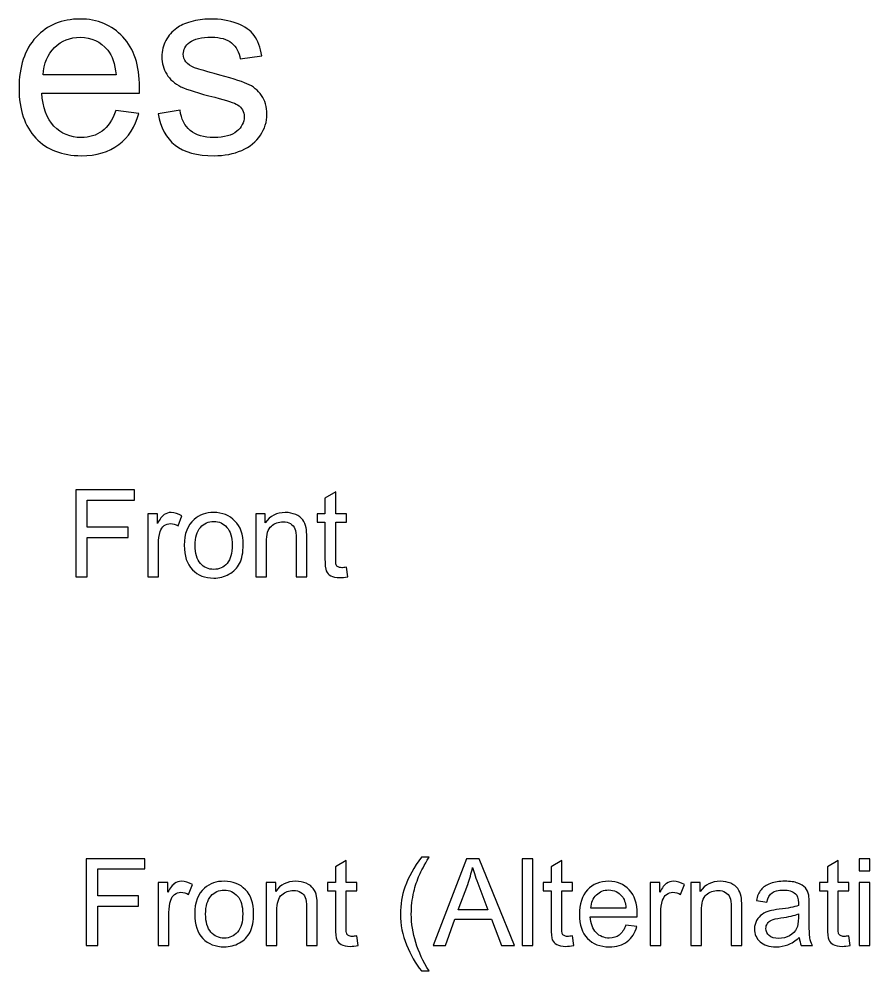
# Model space of a CAD drawing. Header units: millimetres. Extents: x 198 to 2265, y -986 to 144.
# Drawn here: x 562.2 to 740.5, y -65 to 134.4 of the extents above; entities that cross this region are included whole.
import ezdxf

# ---------------------------------------------------------------- set-up
doc = ezdxf.new("R2010")
doc.units = ezdxf.units.MM
doc.header["$MEASUREMENT"] = 0
doc.layers.add('Layer 1', color=7, linetype='Continuous')

msp = doc.modelspace()

# ---------------------------------------------------------------- linework, layer by layer
at = {"layer": 'Layer 1', "color": 250}
for points, knots in [([(582.4844, 115.199), (582.4844, 115.199), (587.2998, 114.564), (587.2998, 114.564), (586.5502, 111.7682), (585.1479, 109.5898), (583.1018, 108.0464), (581.0557, 106.503), (578.4451, 105.7269), (575.2613, 105.7269), (571.2573, 105.7269), (568.0823, 106.9616), (565.7363, 109.4311), (563.3903, 111.8917), (562.2173, 115.3578), (562.2173, 119.8116), (562.2173, 124.4153), (563.3991, 127.996), (565.7716, 130.536), (568.144, 133.0848), (571.222, 134.3549), (575.0055, 134.3549), (578.6656, 134.3549), (581.6554, 133.1113), (583.9749, 130.6154), (586.2944, 128.1195), (587.4586, 124.6094), (587.4586, 120.085), (587.4586, 119.8116), (587.4498, 119.3971), (587.4321, 118.8503), (587.4321, 118.8503), (566.9798, 118.8503), (566.9798, 118.8503), (567.1562, 115.8428), (568.0029, 113.5321), (569.5375, 111.9358), (571.0632, 110.3395), (572.977, 109.5369), (575.2613, 109.5369), (576.9634, 109.5369), (578.4186, 109.9867), (579.6181, 110.8863), (580.8264, 111.7859), (581.7789, 113.2234), (582.4844, 115.199)], [0, 0, 0, 0, 0.06666667, 0.06666667, 0.06666667, 0.13333333, 0.13333333, 0.13333333, 0.2, 0.2, 0.2, 0.26666667, 0.26666667, 0.26666667, 0.33333333, 0.33333333, 0.33333333, 0.4, 0.4, 0.4, 0.46666667, 0.46666667, 0.46666667, 0.53333333, 0.53333333, 0.53333333, 0.6, 0.6, 0.6, 0.66666667, 0.66666667, 0.66666667, 0.73333333, 0.73333333, 0.73333333, 0.8, 0.8, 0.8, 0.86666667, 0.86666667, 0.86666667, 0.93333333, 0.93333333, 0.93333333, 1, 1, 1, 1]), ([(591.3303, 114.5111), (591.3303, 114.5111), (595.9341, 115.2519), (595.9341, 115.2519), (596.1898, 113.4087), (596.913, 111.9975), (598.0948, 111.0098), (599.2766, 110.0308), (600.9347, 109.5369), (603.0514, 109.5369), (605.1945, 109.5369), (606.782, 109.9691), (607.8227, 110.8422), (608.8546, 111.7065), (609.3749, 112.7296), (609.3749, 113.9025), (609.3749, 114.9521), (608.9075, 115.7811), (607.9814, 116.3808), (607.3288, 116.7953), (605.7413, 117.3157), (603.2189, 117.9595), (599.8146, 118.815), (597.4598, 119.5558), (596.1369, 120.182), (594.8228, 120.817), (593.8262, 121.6813), (593.1471, 122.7926), (592.468, 123.895), (592.1241, 125.1209), (592.1241, 126.4614), (592.1241, 127.6873), (592.4063, 128.8162), (592.9619, 129.8569), (593.5264, 130.8976), (594.2848, 131.7619), (595.2462, 132.4498), (595.9693, 132.979), (596.9571, 133.4288), (598.2007, 133.7992), (599.453, 134.1696), (600.7848, 134.3549), (602.2135, 134.3549), (604.3655, 134.3549), (606.2528, 134.0462), (607.8756, 133.42), (609.5072, 132.8026), (610.7066, 131.956), (611.4828, 130.8976), (612.2501, 129.8305), (612.788, 128.4105), (613.0791, 126.629), (613.0791, 126.629), (608.5282, 125.994), (608.5282, 125.994), (608.3254, 127.4228), (607.7257, 128.5428), (606.7379, 129.3454), (605.7501, 130.148), (604.3566, 130.5448), (602.5487, 130.5448), (600.4232, 130.5448), (598.8974, 130.1921), (597.989, 129.4865), (597.0806, 128.781), (596.622, 127.9519), (596.622, 127.0082), (596.622, 126.4085), (596.8072, 125.8617), (597.1864, 125.3767), (597.5657, 124.8828), (598.1566, 124.4682), (598.968, 124.1419), (599.4354, 123.9655), (600.7936, 123.5687), (603.069, 122.9513), (606.3498, 122.0782), (608.6429, 121.355), (609.9482, 120.7994), (611.2535, 120.2437), (612.2765, 119.4235), (613.0173, 118.3652), (613.767, 117.298), (614.1374, 115.9751), (614.1374, 114.3876), (614.1374, 112.8442), (613.6876, 111.389), (612.7792, 110.022), (611.8708, 108.655), (610.5655, 107.5966), (608.8634, 106.847), (607.1524, 106.0973), (605.221, 105.7269), (603.069, 105.7269), (599.5059, 105.7269), (596.7807, 106.4678), (594.911, 107.9406), (593.0413, 109.4223), (591.8507, 111.6095), (591.3303, 114.5111)], [0, 0, 0, 0, 0.03030303, 0.03030303, 0.03030303, 0.06060606, 0.06060606, 0.06060606, 0.09090909, 0.09090909, 0.09090909, 0.12121212, 0.12121212, 0.12121212, 0.15151515, 0.15151515, 0.15151515, 0.18181818, 0.18181818, 0.18181818, 0.21212121, 0.21212121, 0.21212121, 0.24242424, 0.24242424, 0.24242424, 0.27272727, 0.27272727, 0.27272727, 0.3030303, 0.3030303, 0.3030303, 0.33333333, 0.33333333, 0.33333333, 0.36363636, 0.36363636, 0.36363636, 0.39393939, 0.39393939, 0.39393939, 0.42424242, 0.42424242, 0.42424242, 0.45454545, 0.45454545, 0.45454545, 0.48484848, 0.48484848, 0.48484848, 0.51515152, 0.51515152, 0.51515152, 0.54545455, 0.54545455, 0.54545455, 0.57575758, 0.57575758, 0.57575758, 0.60606061, 0.60606061, 0.60606061, 0.63636364, 0.63636364, 0.63636364, 0.66666667, 0.66666667, 0.66666667, 0.6969697, 0.6969697, 0.6969697, 0.72727273, 0.72727273, 0.72727273, 0.75757576, 0.75757576, 0.75757576, 0.78787879, 0.78787879, 0.78787879, 0.81818182, 0.81818182, 0.81818182, 0.84848485, 0.84848485, 0.84848485, 0.87878788, 0.87878788, 0.87878788, 0.90909091, 0.90909091, 0.90909091, 0.93939394, 0.93939394, 0.93939394, 0.96969697, 0.96969697, 0.96969697, 1, 1, 1, 1]), ([(567.2444, 122.6603), (567.2444, 122.6603), (582.5373, 122.6603), (582.5373, 122.6603), (582.3345, 124.971), (581.7436, 126.6996), (580.7823, 127.8549), (579.3094, 129.6453), (577.3868, 130.5448), (575.032, 130.5448), (572.8977, 130.5448), (571.1073, 129.8305), (569.6521, 128.4017), (568.2057, 126.973), (567.4032, 125.0592), (567.2444, 122.6603)], [0, 0, 0, 0, 0.2, 0.2, 0.2, 0.4, 0.4, 0.4, 0.6, 0.6, 0.6, 0.8, 0.8, 0.8, 1, 1, 1, 1]), ([(574.1027, 17.5289), (574.1027, 17.5289), (574.1027, 35.7153), (574.1027, 35.7153), (574.1027, 35.7153), (586.3709, 35.7153), (586.3709, 35.7153), (586.3709, 35.7153), (586.3709, 33.5817), (586.3709, 33.5817), (586.3709, 33.5817), (576.5157, 33.5817), (576.5157, 33.5817), (576.5157, 33.5817), (576.5157, 27.9175), (576.5157, 27.9175), (576.5157, 27.9175), (585.0501, 27.9175), (585.0501, 27.9175), (585.0501, 27.9175), (585.0501, 25.7839), (585.0501, 25.7839), (585.0501, 25.7839), (576.5157, 25.7839), (576.5157, 25.7839), (576.5157, 25.7839), (576.5157, 17.5289), (576.5157, 17.5289), (576.5157, 17.5289), (574.1027, 17.5289), (574.1027, 17.5289)], [0, 0, 0, 0, 0.1, 0.1, 0.1, 0.2, 0.2, 0.2, 0.3, 0.3, 0.3, 0.4, 0.4, 0.4, 0.5, 0.5, 0.5, 0.6, 0.6, 0.6, 0.7, 0.7, 0.7, 0.8, 0.8, 0.8, 0.9, 0.9, 0.9, 1, 1, 1, 1]), ([(630.7743, 19.5228), (630.7743, 19.5228), (631.0791, 17.5501), (631.0791, 17.5501), (630.4526, 17.4188), (629.8895, 17.3511), (629.3985, 17.3511), (628.5899, 17.3511), (627.9634, 17.4781), (627.5146, 17.7363), (627.0701, 17.9946), (626.7569, 18.329), (626.5748, 18.7481), (626.3928, 19.1672), (626.3039, 20.0477), (626.3039, 21.3897), (626.3039, 21.3897), (626.3039, 28.9843), (626.3039, 28.9843), (626.3039, 28.9843), (624.6529, 28.9843), (624.6529, 28.9843), (624.6529, 28.9843), (624.6529, 30.7115), (624.6529, 30.7115), (624.6529, 30.7115), (626.3039, 30.7115), (626.3039, 30.7115), (626.3039, 30.7115), (626.3039, 33.9712), (626.3039, 33.9712), (626.3039, 33.9712), (628.5391, 35.3131), (628.5391, 35.3131), (628.5391, 35.3131), (628.5391, 30.7115), (628.5391, 30.7115), (628.5391, 30.7115), (630.7743, 30.7115), (630.7743, 30.7115), (630.7743, 30.7115), (630.7743, 28.9843), (630.7743, 28.9843), (630.7743, 28.9843), (628.5391, 28.9843), (628.5391, 28.9843), (628.5391, 28.9843), (628.5391, 21.2627), (628.5391, 21.2627), (628.5391, 20.6235), (628.5772, 20.2128), (628.6576, 20.0308), (628.7338, 19.8488), (628.8608, 19.7048), (629.0386, 19.5948), (629.2164, 19.4889), (629.4704, 19.4339), (629.8006, 19.4339), (630.0462, 19.4339), (630.3721, 19.4635), (630.7743, 19.5228)], [0, 0, 0, 0, 0.05, 0.05, 0.05, 0.1, 0.1, 0.1, 0.15, 0.15, 0.15, 0.2, 0.2, 0.2, 0.25, 0.25, 0.25, 0.3, 0.3, 0.3, 0.35, 0.35, 0.35, 0.4, 0.4, 0.4, 0.45, 0.45, 0.45, 0.5, 0.5, 0.5, 0.55, 0.55, 0.55, 0.6, 0.6, 0.6, 0.65, 0.65, 0.65, 0.7, 0.7, 0.7, 0.75, 0.75, 0.75, 0.8, 0.8, 0.8, 0.85, 0.85, 0.85, 0.9, 0.9, 0.9, 0.95, 0.95, 0.95, 1, 1, 1, 1]), ([(589.1861, 17.5289), (589.1861, 17.5289), (589.1861, 30.7115), (589.1861, 30.7115), (589.1861, 30.7115), (591.1927, 30.7115), (591.1927, 30.7115), (591.1927, 30.7115), (591.1927, 28.6922), (591.1927, 28.6922), (591.7049, 29.6278), (592.1791, 30.2458), (592.6151, 30.5422), (593.0511, 30.8427), (593.5295, 30.9909), (594.0502, 30.9909), (594.8037, 30.9909), (595.57, 30.7538), (596.3489, 30.2839), (596.3489, 30.2839), (595.553, 28.2223), (595.553, 28.2223), (595.0112, 28.5271), (594.4693, 28.6795), (593.9274, 28.6795), (593.4406, 28.6795), (593.0046, 28.5313), (592.6193, 28.2392), (592.2341, 27.9471), (591.9589, 27.5407), (591.7938, 27.02), (591.5441, 26.2284), (591.4213, 25.3606), (591.4213, 24.4165), (591.4213, 24.4165), (591.4213, 17.5289), (591.4213, 17.5289), (591.4213, 17.5289), (589.1861, 17.5289), (589.1861, 17.5289)], [0, 0, 0, 0, 0.07692308, 0.07692308, 0.07692308, 0.15384615, 0.15384615, 0.15384615, 0.23076923, 0.23076923, 0.23076923, 0.30769231, 0.30769231, 0.30769231, 0.38461538, 0.38461538, 0.38461538, 0.46153846, 0.46153846, 0.46153846, 0.53846154, 0.53846154, 0.53846154, 0.61538462, 0.61538462, 0.61538462, 0.69230769, 0.69230769, 0.69230769, 0.76923077, 0.76923077, 0.76923077, 0.84615385, 0.84615385, 0.84615385, 0.92307692, 0.92307692, 0.92307692, 1, 1, 1, 1]), ([(596.8315, 24.1202), (596.8315, 26.5544), (597.5088, 28.3578), (598.8677, 29.5304), (599.998, 30.5041), (601.3823, 30.9909), (603.0122, 30.9909), (604.8198, 30.9909), (606.3015, 30.3982), (607.4529, 29.2129), (608.6002, 28.0318), (609.1759, 26.3935), (609.1759, 24.3065), (609.1759, 22.6131), (608.9219, 21.2839), (608.4139, 20.3144), (607.9059, 19.345), (607.1651, 18.5915), (606.1914, 18.0538), (605.222, 17.5162), (604.1594, 17.2495), (603.0122, 17.2495), (601.1664, 17.2495), (599.6763, 17.8379), (598.5375, 19.019), (597.3988, 20.2001), (596.8315, 21.9019), (596.8315, 24.1202)], [0, 0, 0, 0, 0.11111111, 0.11111111, 0.11111111, 0.22222222, 0.22222222, 0.22222222, 0.33333333, 0.33333333, 0.33333333, 0.44444444, 0.44444444, 0.44444444, 0.55555556, 0.55555556, 0.55555556, 0.66666667, 0.66666667, 0.66666667, 0.77777778, 0.77777778, 0.77777778, 0.88888889, 0.88888889, 0.88888889, 1, 1, 1, 1]), ([(611.7963, 17.5289), (611.7963, 17.5289), (611.7963, 30.7115), (611.7963, 30.7115), (611.7963, 30.7115), (613.8029, 30.7115), (613.8029, 30.7115), (613.8029, 30.7115), (613.8029, 28.8404), (613.8029, 28.8404), (614.7681, 30.2755), (616.1651, 30.9909), (617.9897, 30.9909), (618.7855, 30.9909), (619.5137, 30.847), (620.1783, 30.5633), (620.8429, 30.2797), (621.3425, 29.9029), (621.6727, 29.4415), (622.0029, 28.9801), (622.2357, 28.4297), (622.3669, 27.7947), (622.4474, 27.3799), (622.4897, 26.656), (622.4897, 25.623), (622.4897, 25.623), (622.4897, 17.5289), (622.4897, 17.5289), (622.4897, 17.5289), (620.2545, 17.5289), (620.2545, 17.5289), (620.2545, 17.5289), (620.2545, 25.5384), (620.2545, 25.5384), (620.2545, 26.4485), (620.1698, 27.1301), (619.9963, 27.5788), (619.8227, 28.0276), (619.5137, 28.3874), (619.0734, 28.6583), (618.6331, 28.925), (618.1124, 29.0605), (617.5198, 29.0605), (616.5715, 29.0605), (615.7545, 28.7599), (615.0644, 28.1546), (614.3744, 27.5534), (614.0315, 26.4062), (614.0315, 24.7213), (614.0315, 24.7213), (614.0315, 17.5289), (614.0315, 17.5289), (614.0315, 17.5289), (611.7963, 17.5289), (611.7963, 17.5289)], [0, 0, 0, 0, 0.05555556, 0.05555556, 0.05555556, 0.11111111, 0.11111111, 0.11111111, 0.16666667, 0.16666667, 0.16666667, 0.22222222, 0.22222222, 0.22222222, 0.27777778, 0.27777778, 0.27777778, 0.33333333, 0.33333333, 0.33333333, 0.38888889, 0.38888889, 0.38888889, 0.44444444, 0.44444444, 0.44444444, 0.5, 0.5, 0.5, 0.55555556, 0.55555556, 0.55555556, 0.61111111, 0.61111111, 0.61111111, 0.66666667, 0.66666667, 0.66666667, 0.72222222, 0.72222222, 0.72222222, 0.77777778, 0.77777778, 0.77777778, 0.83333333, 0.83333333, 0.83333333, 0.88888889, 0.88888889, 0.88888889, 0.94444444, 0.94444444, 0.94444444, 1, 1, 1, 1]), ([(599.1175, 24.116), (599.1175, 22.4311), (599.4858, 21.1696), (600.2224, 20.3356), (600.9632, 19.4974), (601.8903, 19.0783), (603.0122, 19.0783), (604.1213, 19.0783), (605.0442, 19.4974), (605.785, 20.3398), (606.5216, 21.1823), (606.8899, 22.465), (606.8899, 24.1879), (606.8899, 25.8135), (606.5174, 27.0454), (605.7765, 27.8794), (605.0357, 28.7176), (604.1128, 29.1367), (603.0122, 29.1367), (601.8903, 29.1367), (600.9632, 28.7218), (600.2224, 27.8879), (599.4858, 27.0539), (599.1175, 25.7966), (599.1175, 24.116)], [0, 0, 0, 0, 0.125, 0.125, 0.125, 0.25, 0.25, 0.25, 0.375, 0.375, 0.375, 0.5, 0.5, 0.5, 0.625, 0.625, 0.625, 0.75, 0.75, 0.75, 0.875, 0.875, 0.875, 1, 1, 1, 1]), ([(576.2883, -59.6979), (576.2883, -59.6979), (576.2883, -41.5115), (576.2883, -41.5115), (576.2883, -41.5115), (588.5565, -41.5115), (588.5565, -41.5115), (588.5565, -41.5115), (588.5565, -43.6451), (588.5565, -43.6451), (588.5565, -43.6451), (578.7013, -43.6451), (578.7013, -43.6451), (578.7013, -43.6451), (578.7013, -49.3093), (578.7013, -49.3093), (578.7013, -49.3093), (587.2357, -49.3093), (587.2357, -49.3093), (587.2357, -49.3093), (587.2357, -51.4429), (587.2357, -51.4429), (587.2357, -51.4429), (578.7013, -51.4429), (578.7013, -51.4429), (578.7013, -51.4429), (578.7013, -59.6979), (578.7013, -59.6979), (578.7013, -59.6979), (576.2883, -59.6979), (576.2883, -59.6979)], [0, 0, 0, 0, 0.1, 0.1, 0.1, 0.2, 0.2, 0.2, 0.3, 0.3, 0.3, 0.4, 0.4, 0.4, 0.5, 0.5, 0.5, 0.6, 0.6, 0.6, 0.7, 0.7, 0.7, 0.8, 0.8, 0.8, 0.9, 0.9, 0.9, 1, 1, 1, 1]), ([(646.4897, -65.0319), (645.262, -63.4783), (644.2206, -61.6622), (643.3697, -59.5794), (642.5188, -57.4966), (642.0955, -55.3376), (642.0955, -53.1066), (642.0955, -51.1381), (642.413, -49.2543), (643.048, -47.4551), (643.7931, -45.3638), (644.9403, -43.281), (646.4897, -41.2067), (646.4897, -41.2067), (648.0899, -41.2067), (648.0899, -41.2067), (647.0908, -42.9254), (646.4262, -44.1531), (646.1045, -44.8897), (645.6007, -46.0285), (645.2028, -47.218), (644.9149, -48.4584), (644.5593, -50.0036), (644.3815, -51.5572), (644.3815, -53.1193), (644.3815, -57.0944), (645.6176, -61.0653), (648.0899, -65.0319), (648.0899, -65.0319), (646.4897, -65.0319), (646.4897, -65.0319)], [0, 0, 0, 0, 0.1, 0.1, 0.1, 0.2, 0.2, 0.2, 0.3, 0.3, 0.3, 0.4, 0.4, 0.4, 0.5, 0.5, 0.5, 0.6, 0.6, 0.6, 0.7, 0.7, 0.7, 0.8, 0.8, 0.8, 0.9, 0.9, 0.9, 1, 1, 1, 1]), ([(648.9662, -59.6979), (648.9662, -59.6979), (655.9427, -41.5115), (655.9427, -41.5115), (655.9427, -41.5115), (658.5886, -41.5115), (658.5886, -41.5115), (658.5886, -41.5115), (665.9927, -59.6979), (665.9927, -59.6979), (665.9927, -59.6979), (663.2537, -59.6979), (663.2537, -59.6979), (663.2537, -59.6979), (661.1497, -54.1861), (661.1497, -54.1861), (661.1497, -54.1861), (653.4916, -54.1861), (653.4916, -54.1861), (653.4916, -54.1861), (651.5189, -59.6979), (651.5189, -59.6979), (651.5189, -59.6979), (648.9662, -59.6979), (648.9662, -59.6979)], [0, 0, 0, 0, 0.125, 0.125, 0.125, 0.25, 0.25, 0.25, 0.375, 0.375, 0.375, 0.5, 0.5, 0.5, 0.625, 0.625, 0.625, 0.75, 0.75, 0.75, 0.875, 0.875, 0.875, 1, 1, 1, 1]), ([(667.5717, -59.6979), (667.5717, -59.6979), (667.5717, -41.5115), (667.5717, -41.5115), (667.5717, -41.5115), (669.8069, -41.5115), (669.8069, -41.5115), (669.8069, -41.5115), (669.8069, -59.6979), (669.8069, -59.6979), (669.8069, -59.6979), (667.5717, -59.6979), (667.5717, -59.6979)], [0, 0, 0, 0, 0.25, 0.25, 0.25, 0.5, 0.5, 0.5, 0.75, 0.75, 0.75, 1, 1, 1, 1]), ([(738.2175, -44.0515), (738.2175, -44.0515), (738.2175, -41.5115), (738.2175, -41.5115), (738.2175, -41.5115), (740.4527, -41.5115), (740.4527, -41.5115), (740.4527, -41.5115), (740.4527, -44.0515), (740.4527, -44.0515), (740.4527, -44.0515), (738.2175, -44.0515), (738.2175, -44.0515)], [0, 0, 0, 0, 0.25, 0.25, 0.25, 0.5, 0.5, 0.5, 0.75, 0.75, 0.75, 1, 1, 1, 1]), ([(632.9599, -57.704), (632.9599, -57.704), (633.2647, -59.6767), (633.2647, -59.6767), (632.6382, -59.808), (632.0751, -59.8757), (631.5841, -59.8757), (630.7755, -59.8757), (630.149, -59.7487), (629.7002, -59.4905), (629.2557, -59.2322), (628.9425, -58.8978), (628.7604, -58.4787), (628.5784, -58.0596), (628.4895, -57.1791), (628.4895, -55.8371), (628.4895, -55.8371), (628.4895, -48.2425), (628.4895, -48.2425), (628.4895, -48.2425), (626.8385, -48.2425), (626.8385, -48.2425), (626.8385, -48.2425), (626.8385, -46.5153), (626.8385, -46.5153), (626.8385, -46.5153), (628.4895, -46.5153), (628.4895, -46.5153), (628.4895, -46.5153), (628.4895, -43.2556), (628.4895, -43.2556), (628.4895, -43.2556), (630.7247, -41.9137), (630.7247, -41.9137), (630.7247, -41.9137), (630.7247, -46.5153), (630.7247, -46.5153), (630.7247, -46.5153), (632.9599, -46.5153), (632.9599, -46.5153), (632.9599, -46.5153), (632.9599, -48.2425), (632.9599, -48.2425), (632.9599, -48.2425), (630.7247, -48.2425), (630.7247, -48.2425), (630.7247, -48.2425), (630.7247, -55.9641), (630.7247, -55.9641), (630.7247, -56.6033), (630.7628, -57.014), (630.8432, -57.196), (630.9194, -57.378), (631.0464, -57.522), (631.2242, -57.632), (631.402, -57.7379), (631.656, -57.7929), (631.9862, -57.7929), (632.2318, -57.7929), (632.5577, -57.7633), (632.9599, -57.704)], [0, 0, 0, 0, 0.05, 0.05, 0.05, 0.1, 0.1, 0.1, 0.15, 0.15, 0.15, 0.2, 0.2, 0.2, 0.25, 0.25, 0.25, 0.3, 0.3, 0.3, 0.35, 0.35, 0.35, 0.4, 0.4, 0.4, 0.45, 0.45, 0.45, 0.5, 0.5, 0.5, 0.55, 0.55, 0.55, 0.6, 0.6, 0.6, 0.65, 0.65, 0.65, 0.7, 0.7, 0.7, 0.75, 0.75, 0.75, 0.8, 0.8, 0.8, 0.85, 0.85, 0.85, 0.9, 0.9, 0.9, 0.95, 0.95, 0.95, 1, 1, 1, 1]), ([(654.1986, -52.2303), (654.1986, -52.2303), (660.3962, -52.2303), (660.3962, -52.2303), (660.3962, -52.2303), (658.4997, -47.1884), (658.4997, -47.1884), (657.9282, -45.6559), (657.4964, -44.3902), (657.1958, -43.3911), (656.946, -44.5764), (656.6116, -45.7406), (656.1925, -46.8921), (656.1925, -46.8921), (654.1986, -52.2303), (654.1986, -52.2303)], [0, 0, 0, 0, 0.2, 0.2, 0.2, 0.4, 0.4, 0.4, 0.6, 0.6, 0.6, 0.8, 0.8, 0.8, 1, 1, 1, 1]), ([(678.1169, -57.704), (678.1169, -57.704), (678.4217, -59.6767), (678.4217, -59.6767), (677.7952, -59.808), (677.2321, -59.8757), (676.7411, -59.8757), (675.9325, -59.8757), (675.306, -59.7487), (674.8572, -59.4905), (674.4127, -59.2322), (674.0995, -58.8978), (673.9174, -58.4787), (673.7354, -58.0596), (673.6465, -57.1791), (673.6465, -55.8371), (673.6465, -55.8371), (673.6465, -48.2425), (673.6465, -48.2425), (673.6465, -48.2425), (671.9955, -48.2425), (671.9955, -48.2425), (671.9955, -48.2425), (671.9955, -46.5153), (671.9955, -46.5153), (671.9955, -46.5153), (673.6465, -46.5153), (673.6465, -46.5153), (673.6465, -46.5153), (673.6465, -43.2556), (673.6465, -43.2556), (673.6465, -43.2556), (675.8817, -41.9137), (675.8817, -41.9137), (675.8817, -41.9137), (675.8817, -46.5153), (675.8817, -46.5153), (675.8817, -46.5153), (678.1169, -46.5153), (678.1169, -46.5153), (678.1169, -46.5153), (678.1169, -48.2425), (678.1169, -48.2425), (678.1169, -48.2425), (675.8817, -48.2425), (675.8817, -48.2425), (675.8817, -48.2425), (675.8817, -55.9641), (675.8817, -55.9641), (675.8817, -56.6033), (675.9198, -57.014), (676.0002, -57.196), (676.0764, -57.378), (676.2034, -57.522), (676.3812, -57.632), (676.559, -57.7379), (676.813, -57.7929), (677.1432, -57.7929), (677.3888, -57.7929), (677.7147, -57.7633), (678.1169, -57.704)], [0, 0, 0, 0, 0.05, 0.05, 0.05, 0.1, 0.1, 0.1, 0.15, 0.15, 0.15, 0.2, 0.2, 0.2, 0.25, 0.25, 0.25, 0.3, 0.3, 0.3, 0.35, 0.35, 0.35, 0.4, 0.4, 0.4, 0.45, 0.45, 0.45, 0.5, 0.5, 0.5, 0.55, 0.55, 0.55, 0.6, 0.6, 0.6, 0.65, 0.65, 0.65, 0.7, 0.7, 0.7, 0.75, 0.75, 0.75, 0.8, 0.8, 0.8, 0.85, 0.85, 0.85, 0.9, 0.9, 0.9, 0.95, 0.95, 0.95, 1, 1, 1, 1]), ([(736.0119, -57.704), (736.0119, -57.704), (736.3167, -59.6767), (736.3167, -59.6767), (735.6902, -59.808), (735.1271, -59.8757), (734.6361, -59.8757), (733.8275, -59.8757), (733.201, -59.7487), (732.7522, -59.4905), (732.3077, -59.2322), (731.9945, -58.8978), (731.8124, -58.4787), (731.6304, -58.0596), (731.5415, -57.1791), (731.5415, -55.8371), (731.5415, -55.8371), (731.5415, -48.2425), (731.5415, -48.2425), (731.5415, -48.2425), (729.8905, -48.2425), (729.8905, -48.2425), (729.8905, -48.2425), (729.8905, -46.5153), (729.8905, -46.5153), (729.8905, -46.5153), (731.5415, -46.5153), (731.5415, -46.5153), (731.5415, -46.5153), (731.5415, -43.2556), (731.5415, -43.2556), (731.5415, -43.2556), (733.7767, -41.9137), (733.7767, -41.9137), (733.7767, -41.9137), (733.7767, -46.5153), (733.7767, -46.5153), (733.7767, -46.5153), (736.0119, -46.5153), (736.0119, -46.5153), (736.0119, -46.5153), (736.0119, -48.2425), (736.0119, -48.2425), (736.0119, -48.2425), (733.7767, -48.2425), (733.7767, -48.2425), (733.7767, -48.2425), (733.7767, -55.9641), (733.7767, -55.9641), (733.7767, -56.6033), (733.8148, -57.014), (733.8952, -57.196), (733.9714, -57.378), (734.0984, -57.522), (734.2762, -57.632), (734.454, -57.7379), (734.708, -57.7929), (735.0382, -57.7929), (735.2838, -57.7929), (735.6097, -57.7633), (736.0119, -57.704)], [0, 0, 0, 0, 0.05, 0.05, 0.05, 0.1, 0.1, 0.1, 0.15, 0.15, 0.15, 0.2, 0.2, 0.2, 0.25, 0.25, 0.25, 0.3, 0.3, 0.3, 0.35, 0.35, 0.35, 0.4, 0.4, 0.4, 0.45, 0.45, 0.45, 0.5, 0.5, 0.5, 0.55, 0.55, 0.55, 0.6, 0.6, 0.6, 0.65, 0.65, 0.65, 0.7, 0.7, 0.7, 0.75, 0.75, 0.75, 0.8, 0.8, 0.8, 0.85, 0.85, 0.85, 0.9, 0.9, 0.9, 0.95, 0.95, 0.95, 1, 1, 1, 1]), ([(591.3717, -59.6979), (591.3717, -59.6979), (591.3717, -46.5153), (591.3717, -46.5153), (591.3717, -46.5153), (593.3783, -46.5153), (593.3783, -46.5153), (593.3783, -46.5153), (593.3783, -48.5346), (593.3783, -48.5346), (593.8905, -47.599), (594.3647, -46.981), (594.8007, -46.6846), (595.2367, -46.3841), (595.7151, -46.2359), (596.2358, -46.2359), (596.9893, -46.2359), (597.7556, -46.473), (598.5345, -46.9429), (598.5345, -46.9429), (597.7386, -49.0045), (597.7386, -49.0045), (597.1968, -48.6997), (596.6549, -48.5473), (596.113, -48.5473), (595.6262, -48.5473), (595.1902, -48.6955), (594.8049, -48.9876), (594.4197, -49.2797), (594.1445, -49.6861), (593.9794, -50.2068), (593.7297, -50.9984), (593.6069, -51.8662), (593.6069, -52.8103), (593.6069, -52.8103), (593.6069, -59.6979), (593.6069, -59.6979), (593.6069, -59.6979), (591.3717, -59.6979), (591.3717, -59.6979)], [0, 0, 0, 0, 0.07692308, 0.07692308, 0.07692308, 0.15384615, 0.15384615, 0.15384615, 0.23076923, 0.23076923, 0.23076923, 0.30769231, 0.30769231, 0.30769231, 0.38461538, 0.38461538, 0.38461538, 0.46153846, 0.46153846, 0.46153846, 0.53846154, 0.53846154, 0.53846154, 0.61538462, 0.61538462, 0.61538462, 0.69230769, 0.69230769, 0.69230769, 0.76923077, 0.76923077, 0.76923077, 0.84615385, 0.84615385, 0.84615385, 0.92307692, 0.92307692, 0.92307692, 1, 1, 1, 1]), ([(599.0171, -53.1066), (599.0171, -50.6724), (599.6944, -48.869), (601.0533, -47.6964), (602.1836, -46.7227), (603.5679, -46.2359), (605.1978, -46.2359), (607.0054, -46.2359), (608.4871, -46.8286), (609.6385, -48.0139), (610.7858, -49.195), (611.3615, -50.8333), (611.3615, -52.9203), (611.3615, -54.6137), (611.1075, -55.9429), (610.5995, -56.9124), (610.0915, -57.8818), (609.3507, -58.6353), (608.377, -59.173), (607.4076, -59.7106), (606.345, -59.9773), (605.1978, -59.9773), (603.352, -59.9773), (601.8619, -59.3889), (600.7231, -58.2078), (599.5844, -57.0267), (599.0171, -55.3249), (599.0171, -53.1066)], [0, 0, 0, 0, 0.11111111, 0.11111111, 0.11111111, 0.22222222, 0.22222222, 0.22222222, 0.33333333, 0.33333333, 0.33333333, 0.44444444, 0.44444444, 0.44444444, 0.55555556, 0.55555556, 0.55555556, 0.66666667, 0.66666667, 0.66666667, 0.77777778, 0.77777778, 0.77777778, 0.88888889, 0.88888889, 0.88888889, 1, 1, 1, 1]), ([(613.9819, -59.6979), (613.9819, -59.6979), (613.9819, -46.5153), (613.9819, -46.5153), (613.9819, -46.5153), (615.9885, -46.5153), (615.9885, -46.5153), (615.9885, -46.5153), (615.9885, -48.3864), (615.9885, -48.3864), (616.9537, -46.9513), (618.3507, -46.2359), (620.1753, -46.2359), (620.9711, -46.2359), (621.6993, -46.3798), (622.3639, -46.6635), (623.0285, -46.9471), (623.5281, -47.3239), (623.8583, -47.7853), (624.1885, -48.2467), (624.4213, -48.7971), (624.5525, -49.4321), (624.633, -49.8469), (624.6753, -50.5708), (624.6753, -51.6038), (624.6753, -51.6038), (624.6753, -59.6979), (624.6753, -59.6979), (624.6753, -59.6979), (622.4401, -59.6979), (622.4401, -59.6979), (622.4401, -59.6979), (622.4401, -51.6884), (622.4401, -51.6884), (622.4401, -50.7783), (622.3554, -50.0967), (622.1819, -49.648), (622.0083, -49.1992), (621.6993, -48.8394), (621.259, -48.5685), (620.8187, -48.3018), (620.298, -48.1663), (619.7054, -48.1663), (618.7571, -48.1663), (617.9401, -48.4669), (617.25, -49.0722), (616.56, -49.6734), (616.2171, -50.8206), (616.2171, -52.5055), (616.2171, -52.5055), (616.2171, -59.6979), (616.2171, -59.6979), (616.2171, -59.6979), (613.9819, -59.6979), (613.9819, -59.6979)], [0, 0, 0, 0, 0.05555556, 0.05555556, 0.05555556, 0.11111111, 0.11111111, 0.11111111, 0.16666667, 0.16666667, 0.16666667, 0.22222222, 0.22222222, 0.22222222, 0.27777778, 0.27777778, 0.27777778, 0.33333333, 0.33333333, 0.33333333, 0.38888889, 0.38888889, 0.38888889, 0.44444444, 0.44444444, 0.44444444, 0.5, 0.5, 0.5, 0.55555556, 0.55555556, 0.55555556, 0.61111111, 0.61111111, 0.61111111, 0.66666667, 0.66666667, 0.66666667, 0.72222222, 0.72222222, 0.72222222, 0.77777778, 0.77777778, 0.77777778, 0.83333333, 0.83333333, 0.83333333, 0.88888889, 0.88888889, 0.88888889, 0.94444444, 0.94444444, 0.94444444, 1, 1, 1, 1]), ([(689.3141, -55.4307), (689.3141, -55.4307), (691.6255, -55.7355), (691.6255, -55.7355), (691.2657, -57.0775), (690.5926, -58.1231), (689.6104, -58.8639), (688.6283, -59.6048), (687.3752, -59.9773), (685.847, -59.9773), (683.9251, -59.9773), (682.4011, -59.3846), (681.275, -58.1993), (680.1489, -57.0182), (679.5859, -55.3545), (679.5859, -53.2167), (679.5859, -51.0069), (680.1532, -49.2881), (681.2919, -48.0689), (682.4307, -46.8455), (683.9081, -46.2359), (685.7242, -46.2359), (687.4811, -46.2359), (688.9162, -46.8328), (690.0295, -48.0308), (691.1429, -49.2289), (691.7017, -50.9137), (691.7017, -53.0854), (691.7017, -53.2167), (691.6975, -53.4156), (691.689, -53.6781), (691.689, -53.6781), (681.8719, -53.6781), (681.8719, -53.6781), (681.9566, -55.1217), (682.363, -56.2308), (683.0996, -56.997), (683.8319, -57.7633), (684.7506, -58.1485), (685.847, -58.1485), (686.664, -58.1485), (687.3625, -57.9326), (687.9383, -57.5008), (688.5182, -57.069), (688.9754, -56.379), (689.3141, -55.4307)], [0, 0, 0, 0, 0.06666667, 0.06666667, 0.06666667, 0.13333333, 0.13333333, 0.13333333, 0.2, 0.2, 0.2, 0.26666667, 0.26666667, 0.26666667, 0.33333333, 0.33333333, 0.33333333, 0.4, 0.4, 0.4, 0.46666667, 0.46666667, 0.46666667, 0.53333333, 0.53333333, 0.53333333, 0.6, 0.6, 0.6, 0.66666667, 0.66666667, 0.66666667, 0.73333333, 0.73333333, 0.73333333, 0.8, 0.8, 0.8, 0.86666667, 0.86666667, 0.86666667, 0.93333333, 0.93333333, 0.93333333, 1, 1, 1, 1]), ([(694.4237, -59.6979), (694.4237, -59.6979), (694.4237, -46.5153), (694.4237, -46.5153), (694.4237, -46.5153), (696.4303, -46.5153), (696.4303, -46.5153), (696.4303, -46.5153), (696.4303, -48.5346), (696.4303, -48.5346), (696.9425, -47.599), (697.4167, -46.981), (697.8527, -46.6846), (698.2887, -46.3841), (698.7671, -46.2359), (699.2878, -46.2359), (700.0413, -46.2359), (700.8076, -46.473), (701.5865, -46.9429), (701.5865, -46.9429), (700.7906, -49.0045), (700.7906, -49.0045), (700.2488, -48.6997), (699.7069, -48.5473), (699.165, -48.5473), (698.6782, -48.5473), (698.2422, -48.6955), (697.8569, -48.9876), (697.4717, -49.2797), (697.1965, -49.6861), (697.0314, -50.2068), (696.7817, -50.9984), (696.6589, -51.8662), (696.6589, -52.8103), (696.6589, -52.8103), (696.6589, -59.6979), (696.6589, -59.6979), (696.6589, -59.6979), (694.4237, -59.6979), (694.4237, -59.6979)], [0, 0, 0, 0, 0.07692308, 0.07692308, 0.07692308, 0.15384615, 0.15384615, 0.15384615, 0.23076923, 0.23076923, 0.23076923, 0.30769231, 0.30769231, 0.30769231, 0.38461538, 0.38461538, 0.38461538, 0.46153846, 0.46153846, 0.46153846, 0.53846154, 0.53846154, 0.53846154, 0.61538462, 0.61538462, 0.61538462, 0.69230769, 0.69230769, 0.69230769, 0.76923077, 0.76923077, 0.76923077, 0.84615385, 0.84615385, 0.84615385, 0.92307692, 0.92307692, 0.92307692, 1, 1, 1, 1]), ([(702.9073, -59.6979), (702.9073, -59.6979), (702.9073, -46.5153), (702.9073, -46.5153), (702.9073, -46.5153), (704.9139, -46.5153), (704.9139, -46.5153), (704.9139, -46.5153), (704.9139, -48.3864), (704.9139, -48.3864), (705.8791, -46.9513), (707.2761, -46.2359), (709.1007, -46.2359), (709.8965, -46.2359), (710.6247, -46.3798), (711.2893, -46.6635), (711.9539, -46.9471), (712.4535, -47.3239), (712.7837, -47.7853), (713.1139, -48.2467), (713.3467, -48.7971), (713.4779, -49.4321), (713.5584, -49.8469), (713.6007, -50.5708), (713.6007, -51.6038), (713.6007, -51.6038), (713.6007, -59.6979), (713.6007, -59.6979), (713.6007, -59.6979), (711.3655, -59.6979), (711.3655, -59.6979), (711.3655, -59.6979), (711.3655, -51.6884), (711.3655, -51.6884), (711.3655, -50.7783), (711.2808, -50.0967), (711.1073, -49.648), (710.9337, -49.1992), (710.6247, -48.8394), (710.1844, -48.5685), (709.7441, -48.3018), (709.2234, -48.1663), (708.6308, -48.1663), (707.6825, -48.1663), (706.8655, -48.4669), (706.1754, -49.0722), (705.4854, -49.6734), (705.1425, -50.8206), (705.1425, -52.5055), (705.1425, -52.5055), (705.1425, -59.6979), (705.1425, -59.6979), (705.1425, -59.6979), (702.9073, -59.6979), (702.9073, -59.6979)], [0, 0, 0, 0, 0.05555556, 0.05555556, 0.05555556, 0.11111111, 0.11111111, 0.11111111, 0.16666667, 0.16666667, 0.16666667, 0.22222222, 0.22222222, 0.22222222, 0.27777778, 0.27777778, 0.27777778, 0.33333333, 0.33333333, 0.33333333, 0.38888889, 0.38888889, 0.38888889, 0.44444444, 0.44444444, 0.44444444, 0.5, 0.5, 0.5, 0.55555556, 0.55555556, 0.55555556, 0.61111111, 0.61111111, 0.61111111, 0.66666667, 0.66666667, 0.66666667, 0.72222222, 0.72222222, 0.72222222, 0.77777778, 0.77777778, 0.77777778, 0.83333333, 0.83333333, 0.83333333, 0.88888889, 0.88888889, 0.88888889, 0.94444444, 0.94444444, 0.94444444, 1, 1, 1, 1]), ([(725.6445, -58.0469), (724.8148, -58.7539), (724.0147, -59.2492), (723.2484, -59.5413), (722.4822, -59.8334), (721.6609, -59.9773), (720.7804, -59.9773), (719.3326, -59.9773), (718.2192, -59.6259), (717.4403, -58.919), (716.6614, -58.2162), (716.2719, -57.3145), (716.2719, -56.2181), (716.2719, -55.5746), (716.4201, -54.9862), (716.7122, -54.4528), (717.0085, -53.9194), (717.3937, -53.4961), (717.8679, -53.1743), (718.3462, -52.8526), (718.8796, -52.6071), (719.4765, -52.442), (719.9168, -52.3277), (720.5814, -52.2176), (721.4662, -52.1075), (723.2696, -51.8959), (724.6031, -51.6376), (725.454, -51.3413), (725.4625, -51.0365), (725.4667, -50.8418), (725.4667, -50.7613), (725.4667, -49.8554), (725.255, -49.2162), (724.8317, -48.8436), (724.2602, -48.3399), (723.4093, -48.0901), (722.2832, -48.0901), (721.2291, -48.0901), (720.4502, -48.2764), (719.9507, -48.6447), (719.4469, -49.013), (719.0786, -49.6649), (718.8373, -50.6047), (718.8373, -50.6047), (716.6529, -50.2999), (716.6529, -50.2999), (716.8519, -49.3643), (717.1778, -48.6066), (717.635, -48.0308), (718.0922, -47.4551), (718.7526, -47.0148), (719.6162, -46.7016), (720.4756, -46.3925), (721.4789, -46.2359), (722.6134, -46.2359), (723.7395, -46.2359), (724.6581, -46.3671), (725.3651, -46.6338), (726.0678, -46.9005), (726.5885, -47.2307), (726.9187, -47.6329), (727.2489, -48.0351), (727.4818, -48.5431), (727.6172, -49.1569), (727.6892, -49.5379), (727.7273, -50.2237), (727.7273, -51.2101), (727.7273, -51.2101), (727.7273, -54.1734), (727.7273, -54.1734), (727.7273, -56.2435), (727.7739, -57.5516), (727.867, -58.1062), (727.9559, -58.6607), (728.1422, -59.1899), (728.4131, -59.6979), (728.4131, -59.6979), (726.0763, -59.6979), (726.0763, -59.6979), (725.8519, -59.228), (725.708, -58.6777), (725.6445, -58.0469)], [0, 0, 0, 0, 0.03703704, 0.03703704, 0.03703704, 0.07407407, 0.07407407, 0.07407407, 0.11111111, 0.11111111, 0.11111111, 0.14814815, 0.14814815, 0.14814815, 0.18518519, 0.18518519, 0.18518519, 0.22222222, 0.22222222, 0.22222222, 0.25925926, 0.25925926, 0.25925926, 0.2962963, 0.2962963, 0.2962963, 0.33333333, 0.33333333, 0.33333333, 0.37037037, 0.37037037, 0.37037037, 0.40740741, 0.40740741, 0.40740741, 0.44444444, 0.44444444, 0.44444444, 0.48148148, 0.48148148, 0.48148148, 0.51851852, 0.51851852, 0.51851852, 0.55555556, 0.55555556, 0.55555556, 0.59259259, 0.59259259, 0.59259259, 0.62962963, 0.62962963, 0.62962963, 0.66666667, 0.66666667, 0.66666667, 0.7037037, 0.7037037, 0.7037037, 0.74074074, 0.74074074, 0.74074074, 0.77777778, 0.77777778, 0.77777778, 0.81481481, 0.81481481, 0.81481481, 0.85185185, 0.85185185, 0.85185185, 0.88888889, 0.88888889, 0.88888889, 0.92592593, 0.92592593, 0.92592593, 0.96296296, 0.96296296, 0.96296296, 1, 1, 1, 1]), ([(738.2175, -59.6979), (738.2175, -59.6979), (738.2175, -46.5153), (738.2175, -46.5153), (738.2175, -46.5153), (740.4527, -46.5153), (740.4527, -46.5153), (740.4527, -46.5153), (740.4527, -59.6979), (740.4527, -59.6979), (740.4527, -59.6979), (738.2175, -59.6979), (738.2175, -59.6979)], [0, 0, 0, 0, 0.25, 0.25, 0.25, 0.5, 0.5, 0.5, 0.75, 0.75, 0.75, 1, 1, 1, 1]), ([(601.3031, -53.1108), (601.3031, -54.7957), (601.6714, -56.0572), (602.408, -56.8912), (603.1488, -57.7294), (604.0759, -58.1485), (605.1978, -58.1485), (606.3069, -58.1485), (607.2298, -57.7294), (607.9706, -56.887), (608.7072, -56.0445), (609.0755, -54.7618), (609.0755, -53.0389), (609.0755, -51.4133), (608.703, -50.1814), (607.9621, -49.3474), (607.2213, -48.5092), (606.2984, -48.0901), (605.1978, -48.0901), (604.0759, -48.0901), (603.1488, -48.505), (602.408, -49.3389), (601.6714, -50.1729), (601.3031, -51.4302), (601.3031, -53.1108)], [0, 0, 0, 0, 0.125, 0.125, 0.125, 0.25, 0.25, 0.25, 0.375, 0.375, 0.375, 0.5, 0.5, 0.5, 0.625, 0.625, 0.625, 0.75, 0.75, 0.75, 0.875, 0.875, 0.875, 1, 1, 1, 1]), ([(681.9989, -51.8493), (681.9989, -51.8493), (689.3395, -51.8493), (689.3395, -51.8493), (689.2421, -50.7402), (688.9585, -49.9104), (688.4971, -49.3559), (687.7901, -48.4965), (686.8672, -48.0647), (685.7369, -48.0647), (684.7125, -48.0647), (683.8531, -48.4076), (683.1546, -49.0934), (682.4603, -49.7792), (682.0751, -50.6978), (681.9989, -51.8493)], [0, 0, 0, 0, 0.2, 0.2, 0.2, 0.4, 0.4, 0.4, 0.6, 0.6, 0.6, 0.8, 0.8, 0.8, 1, 1, 1, 1]), ([(725.4667, -53.0939), (724.6539, -53.4241), (723.4347, -53.7035), (721.8091, -53.9321), (720.8862, -54.0633), (720.2343, -54.2115), (719.8533, -54.3766), (719.4723, -54.5417), (719.1802, -54.783), (718.9728, -55.0963), (718.7653, -55.4138), (718.6595, -55.7651), (718.6595, -56.1546), (718.6595, -56.743), (718.8839, -57.2383), (719.3368, -57.632), (719.7898, -58.0257), (720.4502, -58.2247), (721.318, -58.2247), (722.1774, -58.2247), (722.9436, -58.0384), (723.6167, -57.6617), (724.2856, -57.2891), (724.7809, -56.7769), (725.0942, -56.1292), (725.3355, -55.6254), (725.454, -54.8846), (725.454, -53.9067), (725.454, -53.9067), (725.4667, -53.0939), (725.4667, -53.0939)], [0, 0, 0, 0, 0.1, 0.1, 0.1, 0.2, 0.2, 0.2, 0.3, 0.3, 0.3, 0.4, 0.4, 0.4, 0.5, 0.5, 0.5, 0.6, 0.6, 0.6, 0.7, 0.7, 0.7, 0.8, 0.8, 0.8, 0.9, 0.9, 0.9, 1, 1, 1, 1])]:
    msp.add_open_spline(points, degree=3, knots=knots, dxfattribs=at)

doc.saveas('drawing.dxf')
